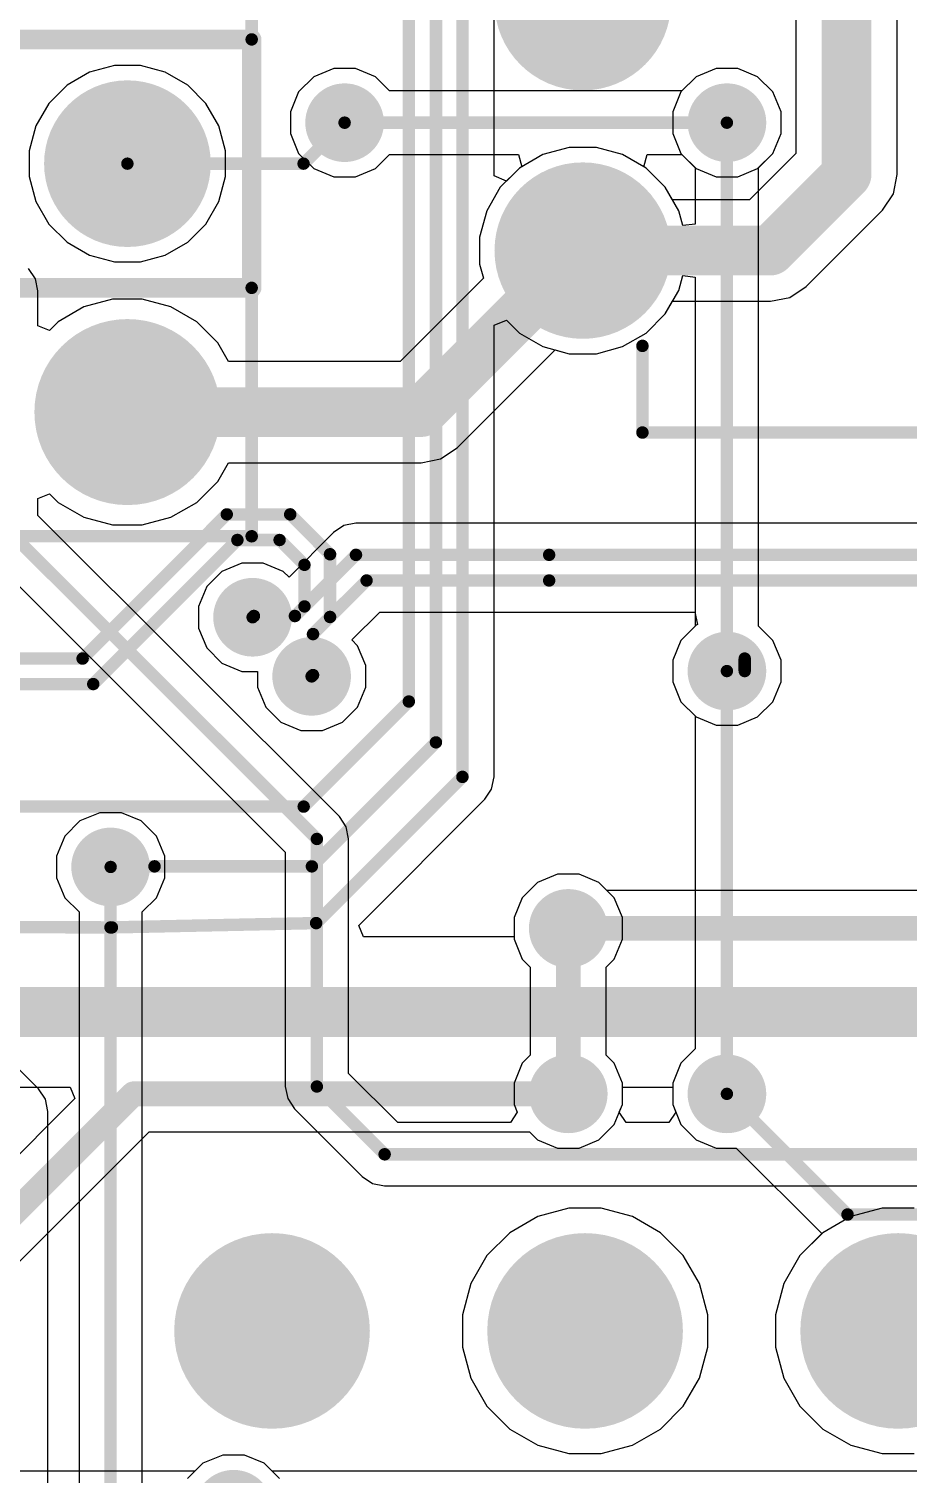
# Model space of a CAD drawing. Header units: millimetres. Extents: x 1 to 134, y -1 to 87.
# Drawn here: x 79.2 to 88.19, y 24.36 to 39.13 of the extents above; entities that cross this region are included whole.
import ezdxf

# ---------------------------------------------------------------- set-up
doc = ezdxf.new("R2010")
doc.units = ezdxf.units.MM
for name, color, linetype in [('BottomLayer', 5, 'Continuous'), ('BottomSolder', 6, 'Continuous'), ('MultiLayer', 9, 'Continuous'), ('PadHoleLayer', 156, 'Continuous'), ('TopLayer', 1, 'Continuous'), ('TopOverlay', 2, 'Continuous'), ('TopSolder', 216, 'Continuous'), ('ViaHoleLayer', 16, 'Continuous')]:
    doc.layers.add(name, color=color, linetype=linetype)

# ---------------------------------------------------------------- blocks, each defined once
blk = doc.blocks.new('1_1376430_8_1')
at = {"layer": 'BottomLayer'}
h = blk.add_hatch(color=5, dxfattribs=at)
edge = h.paths.add_edge_path()
edge.add_arc((14.15, 8.225), 1, 0, 360)
h = blk.add_hatch(color=5, dxfattribs=at)
edge = h.paths.add_edge_path()
edge.add_arc((17.35, 8.225), 1, 0, 360)
h = blk.add_hatch(color=5, dxfattribs=at)
edge = h.paths.add_edge_path()
edge.add_arc((20.55, 8.225), 1, 0, 360)
at = {"layer": 'BottomSolder'}
h = blk.add_hatch(color=6, dxfattribs=at)
edge = h.paths.add_edge_path()
edge.add_arc((14.15, 8.225), 1, 0, 360)
h = blk.add_hatch(color=6, dxfattribs=at)
edge = h.paths.add_edge_path()
edge.add_arc((17.35, 8.225), 1, 0, 360)
h = blk.add_hatch(color=6, dxfattribs=at)
edge = h.paths.add_edge_path()
edge.add_arc((20.55, 8.225), 1, 0, 360)
at = {"layer": 'MultiLayer'}
h = blk.add_hatch(color=9, dxfattribs=at)
edge = h.paths.add_edge_path()
edge.add_arc((14.15, 8.225), 1, 0, 360)
h = blk.add_hatch(color=9, dxfattribs=at)
edge = h.paths.add_edge_path()
edge.add_arc((17.35, 8.225), 1, 0, 360)
h = blk.add_hatch(color=9, dxfattribs=at)
edge = h.paths.add_edge_path()
edge.add_arc((20.55, 8.225), 1, 0, 360)
at = {"layer": 'PadHoleLayer'}
h = blk.add_hatch(color=156, dxfattribs=at)
edge = h.paths.add_edge_path()
edge.add_arc((14.15, 8.225), 0.605, 0, 360)
h = blk.add_hatch(color=156, dxfattribs=at)
edge = h.paths.add_edge_path()
edge.add_arc((17.35, 8.225), 0.605, 0, 360)
h = blk.add_hatch(color=156, dxfattribs=at)
edge = h.paths.add_edge_path()
edge.add_arc((20.55, 8.225), 0.605, 0, 360)
at = {"layer": 'TopLayer'}
h = blk.add_hatch(color=1, dxfattribs=at)
edge = h.paths.add_edge_path()
edge.add_arc((14.15, 8.225), 1, 0, 360)
h = blk.add_hatch(color=1, dxfattribs=at)
edge = h.paths.add_edge_path()
edge.add_arc((17.35, 8.225), 1, 0, 360)
h = blk.add_hatch(color=1, dxfattribs=at)
edge = h.paths.add_edge_path()
edge.add_arc((20.55, 8.225), 1, 0, 360)
at = {"layer": 'TopSolder'}
h = blk.add_hatch(color=216, dxfattribs=at)
edge = h.paths.add_edge_path()
edge.add_arc((14.15, 8.225), 1, 0, 360)
h = blk.add_hatch(color=216, dxfattribs=at)
edge = h.paths.add_edge_path()
edge.add_arc((17.35, 8.225), 1, 0, 360)
h = blk.add_hatch(color=216, dxfattribs=at)
edge = h.paths.add_edge_path()
edge.add_arc((20.55, 8.225), 1, 0, 360)
blk = doc.blocks.new('6_DIP_3')
at = {"layer": 'BottomLayer'}
h = blk.add_hatch(color=5, dxfattribs=at)
edge = h.paths.add_edge_path()
edge.add_arc((-3.81, 2.54), 0.8, 0, 360)
h = blk.add_hatch(color=5, dxfattribs=at)
edge = h.paths.add_edge_path()
edge.add_arc((3.81, 2.54), 0.8, 0, 360)
h = blk.add_hatch(color=5, dxfattribs=at)
edge = h.paths.add_edge_path()
edge.add_arc((-3.81, 0), 0.8, 0, 360)
h = blk.add_hatch(color=5, dxfattribs=at)
edge = h.paths.add_edge_path()
edge.add_arc((3.81, 0), 0.8, 0, 360)
blk.add_hatch(color=5, dxfattribs=at).paths.add_polyline_path([(-4.61, -1.74), (-3.01, -1.74), (-3.01, -3.34), (-4.61, -3.34)])
h = blk.add_hatch(color=5, dxfattribs=at)
edge = h.paths.add_edge_path()
edge.add_arc((3.81, -2.54), 0.8, 0, 360)
at = {"layer": 'BottomSolder'}
h = blk.add_hatch(color=6, dxfattribs=at)
edge = h.paths.add_edge_path()
edge.add_arc((-3.81, 2.54), 0.902, 0, 360)
h = blk.add_hatch(color=6, dxfattribs=at)
edge = h.paths.add_edge_path()
edge.add_arc((3.81, 2.54), 0.902, 0, 360)
h = blk.add_hatch(color=6, dxfattribs=at)
edge = h.paths.add_edge_path()
edge.add_arc((-3.81, 0), 0.902, 0, 360)
h = blk.add_hatch(color=6, dxfattribs=at)
edge = h.paths.add_edge_path()
edge.add_arc((3.81, 0), 0.902, 0, 360)
blk.add_hatch(color=6, dxfattribs=at).paths.add_polyline_path([(-4.712, -1.638), (-2.908, -1.638), (-2.908, -3.442), (-4.712, -3.442)])
h = blk.add_hatch(color=6, dxfattribs=at)
edge = h.paths.add_edge_path()
edge.add_arc((3.81, -2.54), 0.902, 0, 360)
at = {"layer": 'MultiLayer'}
h = blk.add_hatch(color=9, dxfattribs=at)
edge = h.paths.add_edge_path()
edge.add_arc((-3.81, 2.54), 0.8, 0, 360)
h = blk.add_hatch(color=9, dxfattribs=at)
edge = h.paths.add_edge_path()
edge.add_arc((3.81, 2.54), 0.8, 0, 360)
h = blk.add_hatch(color=9, dxfattribs=at)
edge = h.paths.add_edge_path()
edge.add_arc((-3.81, 0), 0.8, 0, 360)
h = blk.add_hatch(color=9, dxfattribs=at)
edge = h.paths.add_edge_path()
edge.add_arc((3.81, 0), 0.8, 0, 360)
h = blk.add_hatch(color=9, dxfattribs=at)
edge = h.paths.add_edge_path()
edge.add_arc((3.81, -2.54), 0.8, 0, 360)
at = {"layer": 'PadHoleLayer'}
h = blk.add_hatch(color=156, dxfattribs=at)
edge = h.paths.add_edge_path()
edge.add_arc((-3.81, 2.54), 0.4, 0, 360)
h = blk.add_hatch(color=156, dxfattribs=at)
edge = h.paths.add_edge_path()
edge.add_arc((3.81, 2.54), 0.4, 0, 360)
h = blk.add_hatch(color=156, dxfattribs=at)
edge = h.paths.add_edge_path()
edge.add_arc((-3.81, 0), 0.4, 0, 360)
h = blk.add_hatch(color=156, dxfattribs=at)
edge = h.paths.add_edge_path()
edge.add_arc((3.81, 0), 0.4, 0, 360)
h = blk.add_hatch(color=156, dxfattribs=at)
edge = h.paths.add_edge_path()
edge.add_arc((-3.81, -2.54), 0.4, 0, 360)
h = blk.add_hatch(color=156, dxfattribs=at)
edge = h.paths.add_edge_path()
edge.add_arc((3.81, -2.54), 0.4, 0, 360)
at = {"layer": 'TopLayer'}
h = blk.add_hatch(color=1, dxfattribs=at)
edge = h.paths.add_edge_path()
edge.add_arc((-3.81, 2.54), 0.8, 0, 360)
h = blk.add_hatch(color=1, dxfattribs=at)
edge = h.paths.add_edge_path()
edge.add_arc((3.81, 2.54), 0.8, 0, 360)
h = blk.add_hatch(color=1, dxfattribs=at)
edge = h.paths.add_edge_path()
edge.add_arc((-3.81, 0), 0.8, 0, 360)
h = blk.add_hatch(color=1, dxfattribs=at)
edge = h.paths.add_edge_path()
edge.add_arc((3.81, 0), 0.8, 0, 360)
blk.add_hatch(color=1, dxfattribs=at).paths.add_polyline_path([(-4.61, -1.74), (-3.01, -1.74), (-3.01, -3.34), (-4.61, -3.34)])
h = blk.add_hatch(color=1, dxfattribs=at)
edge = h.paths.add_edge_path()
edge.add_arc((3.81, -2.54), 0.8, 0, 360)
at = {"layer": 'TopSolder'}
h = blk.add_hatch(color=216, dxfattribs=at)
edge = h.paths.add_edge_path()
edge.add_arc((-3.81, 2.54), 0.902, 0, 360)
h = blk.add_hatch(color=216, dxfattribs=at)
edge = h.paths.add_edge_path()
edge.add_arc((3.81, 2.54), 0.902, 0, 360)
h = blk.add_hatch(color=216, dxfattribs=at)
edge = h.paths.add_edge_path()
edge.add_arc((-3.81, 0), 0.902, 0, 360)
h = blk.add_hatch(color=216, dxfattribs=at)
edge = h.paths.add_edge_path()
edge.add_arc((3.81, 0), 0.902, 0, 360)
blk.add_hatch(color=216, dxfattribs=at).paths.add_polyline_path([(-4.712, -1.638), (-2.908, -1.638), (-2.908, -3.442), (-4.712, -3.442)])
h = blk.add_hatch(color=216, dxfattribs=at)
edge = h.paths.add_edge_path()
edge.add_arc((3.81, -2.54), 0.902, 0, 360)
at = {"layer": 'TopOverlay', "const_width": 0.127}
for points in [[(-3.2, 4.4), (-3.2, 3.514)], [(3.2, 4.4), (-3.2, 4.4)], [(3.2, 4.4), (3.2, 3.514)], [(-3.2, -3.514), (-3.2, -4.4)], [(3.2, -3.514), (3.2, -4.4)], [(3.2, -4.4), (-3.2, -4.4)]]:
    blk.add_lwpolyline(points, dxfattribs=at)
at = {"layer": 'TopOverlay', "const_width": 0.0635}
for points in [[(-3.232, 4.4, 1), (-3.168, 4.4, 1)], [(-3.232, 4.4, 1), (-3.168, 4.4, 1)], [(3.168, 4.4, 1), (3.232, 4.4, 1)], [(3.168, 4.4, 1), (3.232, 4.4, 1)], [(-3.232, 3.514, 1), (-3.168, 3.514, 1)], [(3.168, 3.514, 1), (3.232, 3.514, 1)], [(-3.232, -3.514, 1), (-3.168, -3.514, 1)], [(3.168, -3.514, 1), (3.232, -3.514, 1)], [(-3.232, -4.4, 1), (-3.168, -4.4, 1)], [(-3.232, -4.4, 1), (-3.168, -4.4, 1)], [(3.168, -4.4, 1), (3.232, -4.4, 1)], [(3.168, -4.4, 1), (3.232, -4.4, 1)]]:
    blk.add_lwpolyline(points, format="xyb", close=True, dxfattribs=at)
blk = doc.blocks.new('HDR_1_8_TH______13')
at = {"layer": 'TopOverlay', "const_width": 0.127}
for points in [[(-10.16, 1.27), (-10.16, -1.27)], [(-10.16, -1.27), (10.16, -1.27)]]:
    blk.add_lwpolyline(points, dxfattribs=at)
at = {"layer": 'TopOverlay', "const_width": 0.0635}
blk.add_lwpolyline([(-10.192, -1.27, 1), (-10.128, -1.27, 1)], format="xyb", close=True, dxfattribs=at)
blk.add_lwpolyline([(-10.192, -1.27, 1), (-10.128, -1.27, 1)], format="xyb", close=True, dxfattribs=at)
blk = doc.blocks.new('HDR1X3__14')
at = {"layer": 'BottomLayer'}
blk.add_hatch(color=5, dxfattribs=at).paths.add_polyline_path([(-0.75, 0.75), (0.75, 0.75), (0.75, -0.75), (-0.75, -0.75)])
h = blk.add_hatch(color=5, dxfattribs=at)
edge = h.paths.add_edge_path()
edge.add_arc((2.54, 0), 0.75, 0, 360)
h = blk.add_hatch(color=5, dxfattribs=at)
edge = h.paths.add_edge_path()
edge.add_arc((5.08, 0), 0.75, 0, 360)
at = {"layer": 'BottomSolder'}
blk.add_hatch(color=6, dxfattribs=at).paths.add_polyline_path([(-0.852, 0.852), (0.852, 0.852), (0.852, -0.852), (-0.852, -0.852)])
h = blk.add_hatch(color=6, dxfattribs=at)
edge = h.paths.add_edge_path()
edge.add_arc((2.54, 0), 0.852, 0, 360)
h = blk.add_hatch(color=6, dxfattribs=at)
edge = h.paths.add_edge_path()
edge.add_arc((5.08, 0), 0.852, 0, 360)
at = {"layer": 'MultiLayer'}
blk.add_hatch(color=9, dxfattribs=at).paths.add_polyline_path([(-0.75, 0.75), (0.75, 0.75), (0.75, -0.75), (-0.75, -0.75)])
h = blk.add_hatch(color=9, dxfattribs=at)
edge = h.paths.add_edge_path()
edge.add_arc((2.54, 0), 0.75, 0, 360)
h = blk.add_hatch(color=9, dxfattribs=at)
edge = h.paths.add_edge_path()
edge.add_arc((5.08, 0), 0.75, 0, 360)
at = {"layer": 'PadHoleLayer'}
h = blk.add_hatch(color=156, dxfattribs=at)
edge = h.paths.add_edge_path()
edge.add_arc((0, 0), 0.45, 0, 360)
h = blk.add_hatch(color=156, dxfattribs=at)
edge = h.paths.add_edge_path()
edge.add_arc((2.54, 0), 0.45, 0, 360)
h = blk.add_hatch(color=156, dxfattribs=at)
edge = h.paths.add_edge_path()
edge.add_arc((5.08, 0), 0.45, 0, 360)
at = {"layer": 'TopLayer'}
blk.add_hatch(color=1, dxfattribs=at).paths.add_polyline_path([(-0.75, 0.75), (0.75, 0.75), (0.75, -0.75), (-0.75, -0.75)])
h = blk.add_hatch(color=1, dxfattribs=at)
edge = h.paths.add_edge_path()
edge.add_arc((2.54, 0), 0.75, 0, 360)
h = blk.add_hatch(color=1, dxfattribs=at)
edge = h.paths.add_edge_path()
edge.add_arc((5.08, 0), 0.75, 0, 360)
at = {"layer": 'TopSolder'}
blk.add_hatch(color=216, dxfattribs=at).paths.add_polyline_path([(-0.852, 0.852), (0.852, 0.852), (0.852, -0.852), (-0.852, -0.852)])
h = blk.add_hatch(color=216, dxfattribs=at)
edge = h.paths.add_edge_path()
edge.add_arc((2.54, 0), 0.852, 0, 360)
h = blk.add_hatch(color=216, dxfattribs=at)
edge = h.paths.add_edge_path()
edge.add_arc((5.08, 0), 0.852, 0, 360)
at = {"layer": 'TopOverlay', "const_width": 0.2}
for points in [[(-1.27, -1.27), (-1.27, 1.27)], [(-1.27, 1.27), (6.35, 1.27)], [(6.35, -1.27), (6.35, 1.27)], [(-1.27, -1.27), (6.35, -1.27)]]:
    blk.add_lwpolyline(points, dxfattribs=at)
at = {"layer": 'TopOverlay', "const_width": 0.1}
for points in [[(-1.32, 1.27, 1), (-1.22, 1.27, 1)], [(-1.32, 1.27, 1), (-1.22, 1.27, 1)], [(6.3, 1.27, 1), (6.4, 1.27, 1)], [(6.3, 1.27, 1), (6.4, 1.27, 1)], [(-1.32, -1.27, 1), (-1.22, -1.27, 1)], [(-1.32, -1.27, 1), (-1.22, -1.27, 1)], [(6.3, -1.27, 1), (6.4, -1.27, 1)], [(6.3, -1.27, 1), (6.4, -1.27, 1)]]:
    blk.add_lwpolyline(points, format="xyb", close=True, dxfattribs=at)
blk = doc.blocks.new('HDR_1_8_TH______15')
at = {"layer": 'BottomLayer'}
h = blk.add_hatch(color=5, dxfattribs=at)
edge = h.paths.add_edge_path()
edge.add_arc((8.89, 0), 0.9, 0, 360)
at = {"layer": 'BottomSolder'}
h = blk.add_hatch(color=6, dxfattribs=at)
edge = h.paths.add_edge_path()
edge.add_arc((8.89, 0), 0.951, 0, 360)
at = {"layer": 'MultiLayer'}
h = blk.add_hatch(color=9, dxfattribs=at)
edge = h.paths.add_edge_path()
edge.add_arc((8.89, 0), 0.9, 0, 360)
at = {"layer": 'PadHoleLayer'}
h = blk.add_hatch(color=156, dxfattribs=at)
edge = h.paths.add_edge_path()
edge.add_arc((8.89, 0), 0.5, 0, 360)
at = {"layer": 'TopLayer'}
h = blk.add_hatch(color=1, dxfattribs=at)
edge = h.paths.add_edge_path()
edge.add_arc((8.89, 0), 0.9, 0, 360)
at = {"layer": 'TopSolder'}
h = blk.add_hatch(color=216, dxfattribs=at)
edge = h.paths.add_edge_path()
edge.add_arc((8.89, 0), 0.951, 0, 360)
at = {"layer": 'TopOverlay', "const_width": 0.127}
for points in [[(-10.16, 1.27), (10.16, 1.27)], [(10.16, -1.27), (10.16, 1.27)], [(-10.16, -1.27), (10.16, -1.27)]]:
    blk.add_lwpolyline(points, dxfattribs=at)
at = {"layer": 'TopOverlay', "const_width": 0.0635}
for points in [[(10.128, 1.27, 1), (10.192, 1.27, 1)], [(10.128, 1.27, 1), (10.192, 1.27, 1)], [(10.128, -1.27, 1), (10.192, -1.27, 1)], [(10.128, -1.27, 1), (10.192, -1.27, 1)]]:
    blk.add_lwpolyline(points, format="xyb", close=True, dxfattribs=at)

msp = doc.modelspace()

# ---------------------------------------------------------------- hatches: boundary and pattern name
at = {"layer": 'BottomLayer'}
h = msp.add_hatch(color=5, dxfattribs=at)
edge = h.paths.add_edge_path()
edge.add_arc((82.427, 38.176), 0.3, 0, 360)
h = msp.add_hatch(color=5, dxfattribs=at)
edge = h.paths.add_edge_path()
edge.add_arc((86.335, 38.176), 0.3, 0, 360)
h = msp.add_hatch(color=5, dxfattribs=at)
edge = h.paths.add_edge_path()
edge.add_arc((81.486, 33.119), 0.3, 0, 360)
h = msp.add_hatch(color=5, dxfattribs=at)
edge = h.paths.add_edge_path()
edge.add_arc((82.09, 32.515), 0.3, 0, 360)
h = msp.add_hatch(color=5, dxfattribs=at)
edge = h.paths.add_edge_path()
edge.add_arc((86.335, 32.569), 0.3, 0, 360)
h = msp.add_hatch(color=5, dxfattribs=at)
edge = h.paths.add_edge_path()
edge.add_arc((80.035, 30.566), 0.3, 0, 360)
h = msp.add_hatch(color=5, dxfattribs=at)
edge = h.paths.add_edge_path()
edge.add_arc((84.713, 29.938), 0.3, 0, 360)
h = msp.add_hatch(color=5, dxfattribs=at)
edge = h.paths.add_edge_path()
edge.add_arc((84.713, 28.246), 0.3, 0, 360)
h = msp.add_hatch(color=5, dxfattribs=at)
edge = h.paths.add_edge_path()
edge.add_arc((86.335, 28.246), 0.3, 0, 360)
at = {"layer": 'BottomSolder'}
h = msp.add_hatch(color=6, dxfattribs=at)
edge = h.paths.add_edge_path()
edge.add_arc((82.427, 38.176), 0.402, 0, 360)
h = msp.add_hatch(color=6, dxfattribs=at)
edge = h.paths.add_edge_path()
edge.add_arc((86.335, 38.176), 0.402, 0, 360)
h = msp.add_hatch(color=6, dxfattribs=at)
edge = h.paths.add_edge_path()
edge.add_arc((81.486, 33.119), 0.402, 0, 360)
h = msp.add_hatch(color=6, dxfattribs=at)
edge = h.paths.add_edge_path()
edge.add_arc((86.335, 32.569), 0.402, 0, 360)
h = msp.add_hatch(color=6, dxfattribs=at)
edge = h.paths.add_edge_path()
edge.add_arc((82.09, 32.515), 0.402, 0, 360)
h = msp.add_hatch(color=6, dxfattribs=at)
edge = h.paths.add_edge_path()
edge.add_arc((80.035, 30.566), 0.402, 0, 360)
h = msp.add_hatch(color=6, dxfattribs=at)
edge = h.paths.add_edge_path()
edge.add_arc((84.713, 29.938), 0.402, 0, 360)
h = msp.add_hatch(color=6, dxfattribs=at)
edge = h.paths.add_edge_path()
edge.add_arc((84.713, 28.246), 0.402, 0, 360)
h = msp.add_hatch(color=6, dxfattribs=at)
edge = h.paths.add_edge_path()
edge.add_arc((86.335, 28.246), 0.402, 0, 360)
h = msp.add_hatch(color=6, dxfattribs=at)
edge = h.paths.add_edge_path()
edge.add_arc((81.292, 23.999), 0.402, 0, 360)
at = {"layer": 'TopLayer'}
h = msp.add_hatch(color=1, dxfattribs=at)
edge = h.paths.add_edge_path()
edge.add_arc((82.427, 38.176), 0.3, 0, 360)
h = msp.add_hatch(color=1, dxfattribs=at)
edge = h.paths.add_edge_path()
edge.add_arc((86.335, 38.176), 0.3, 0, 360)
h = msp.add_hatch(color=1, dxfattribs=at)
edge = h.paths.add_edge_path()
edge.add_arc((81.486, 33.119), 0.3, 0, 360)
h = msp.add_hatch(color=1, dxfattribs=at)
edge = h.paths.add_edge_path()
edge.add_arc((82.09, 32.515), 0.3, 0, 360)
h = msp.add_hatch(color=1, dxfattribs=at)
edge = h.paths.add_edge_path()
edge.add_arc((86.335, 32.569), 0.3, 0, 360)
h = msp.add_hatch(color=1, dxfattribs=at)
edge = h.paths.add_edge_path()
edge.add_arc((80.035, 30.566), 0.3, 0, 360)
h = msp.add_hatch(color=1, dxfattribs=at)
edge = h.paths.add_edge_path()
edge.add_arc((84.713, 29.938), 0.3, 0, 360)
h = msp.add_hatch(color=1, dxfattribs=at)
edge = h.paths.add_edge_path()
edge.add_arc((84.713, 28.246), 0.3, 0, 360)
h = msp.add_hatch(color=1, dxfattribs=at)
edge = h.paths.add_edge_path()
edge.add_arc((86.335, 28.246), 0.3, 0, 360)
at = {"layer": 'TopSolder'}
h = msp.add_hatch(color=216, dxfattribs=at)
edge = h.paths.add_edge_path()
edge.add_arc((82.427, 38.176), 0.402, 0, 360)
h = msp.add_hatch(color=216, dxfattribs=at)
edge = h.paths.add_edge_path()
edge.add_arc((86.335, 38.176), 0.402, 0, 360)
h = msp.add_hatch(color=216, dxfattribs=at)
edge = h.paths.add_edge_path()
edge.add_arc((81.486, 33.119), 0.402, 0, 360)
h = msp.add_hatch(color=216, dxfattribs=at)
edge = h.paths.add_edge_path()
edge.add_arc((86.335, 32.569), 0.402, 0, 360)
h = msp.add_hatch(color=216, dxfattribs=at)
edge = h.paths.add_edge_path()
edge.add_arc((82.09, 32.515), 0.402, 0, 360)
h = msp.add_hatch(color=216, dxfattribs=at)
edge = h.paths.add_edge_path()
edge.add_arc((80.035, 30.566), 0.402, 0, 360)
h = msp.add_hatch(color=216, dxfattribs=at)
edge = h.paths.add_edge_path()
edge.add_arc((84.713, 29.938), 0.402, 0, 360)
h = msp.add_hatch(color=216, dxfattribs=at)
edge = h.paths.add_edge_path()
edge.add_arc((84.713, 28.246), 0.402, 0, 360)
h = msp.add_hatch(color=216, dxfattribs=at)
edge = h.paths.add_edge_path()
edge.add_arc((86.335, 28.246), 0.402, 0, 360)
h = msp.add_hatch(color=216, dxfattribs=at)
edge = h.paths.add_edge_path()
edge.add_arc((81.292, 23.999), 0.402, 0, 360)
at = {"layer": 'ViaHoleLayer'}
h = msp.add_hatch(color=16, dxfattribs=at)
edge = h.paths.add_edge_path()
edge.add_arc((82.427, 38.176), 0.15, 0, 360)
h = msp.add_hatch(color=16, dxfattribs=at)
edge = h.paths.add_edge_path()
edge.add_arc((86.335, 38.176), 0.15, 0, 360)
h = msp.add_hatch(color=16, dxfattribs=at)
edge = h.paths.add_edge_path()
edge.add_arc((81.486, 33.119), 0.15, 0, 360)
h = msp.add_hatch(color=16, dxfattribs=at)
edge = h.paths.add_edge_path()
edge.add_arc((82.09, 32.515), 0.15, 0, 360)
h = msp.add_hatch(color=16, dxfattribs=at)
edge = h.paths.add_edge_path()
edge.add_arc((86.335, 32.569), 0.15, 0, 360)
h = msp.add_hatch(color=16, dxfattribs=at)
edge = h.paths.add_edge_path()
edge.add_arc((80.035, 30.566), 0.15, 0, 360)
h = msp.add_hatch(color=16, dxfattribs=at)
edge = h.paths.add_edge_path()
edge.add_arc((84.713, 29.938), 0.15, 0, 360)
h = msp.add_hatch(color=16, dxfattribs=at)
edge = h.paths.add_edge_path()
edge.add_arc((84.713, 28.246), 0.15, 0, 360)
h = msp.add_hatch(color=16, dxfattribs=at)
edge = h.paths.add_edge_path()
edge.add_arc((86.335, 28.246), 0.15, 0, 360)

# ---------------------------------------------------------------- linework, layer by layer
at = {"layer": 'BottomLayer'}
for p, q in [((83.955, 37.632), (83.955, 41.184)), ((86.224, 38.73), (86.021, 38.646)), ((86.445, 38.73), (86.224, 38.73)), ((86.648, 38.646), (86.445, 38.73)), ((86.021, 38.646), (85.865, 38.49)), ((86.804, 38.49), (86.648, 38.646)), ((85.865, 38.49), (85.781, 38.286)), ((86.889, 38.286), (86.804, 38.49)), ((85.781, 38.286), (85.781, 38.066)), ((86.889, 38.066), (86.889, 38.286)), ((85.781, 38.066), (85.865, 37.862)), ((86.804, 37.862), (86.889, 38.066)), ((84.454, 37.85), (84.214, 37.711)), ((84.722, 37.922), (84.454, 37.85)), ((85, 37.922), (84.722, 37.922)), ((85.268, 37.85), (85, 37.922)), ((85.508, 37.711), (85.268, 37.85)), ((85.865, 37.862), (86.011, 37.716)), ((86.658, 37.716), (86.804, 37.862)), ((84.214, 37.711), (84.082, 37.579)), ((85.705, 37.515), (85.508, 37.711)), ((86.011, 37.716), (86.011, 37.14)), ((86.658, 33.029), (86.658, 37.716)), ((84.082, 37.579), (83.955, 37.632)), ((85.843, 37.275), (85.705, 37.515)), ((85.884, 37.124), (85.843, 37.275)), ((86.011, 37.14), (85.884, 37.124)), ((85.843, 36.461), (85.884, 36.612)), ((85.884, 36.612), (86.011, 36.595)), ((86.011, 36.595), (86.011, 33.029)), ((85.705, 36.221), (85.843, 36.461)), ((85.508, 36.024), (85.705, 36.221)), ((83.955, 36.104), (84.082, 36.157)), ((83.955, 31.487), (83.955, 36.104)), ((84.082, 36.157), (84.214, 36.024)), ((84.214, 36.024), (84.454, 35.886)), ((85.268, 35.886), (85.508, 36.024)), ((84.454, 35.886), (84.722, 35.814)), ((84.722, 35.814), (85, 35.814)), ((85, 35.814), (85.268, 35.886)), ((86.011, 33.029), (85.865, 32.883)), ((86.804, 32.883), (86.658, 33.029)), ((85.865, 32.883), (85.781, 32.68)), ((86.889, 32.68), (86.804, 32.883)), ((85.781, 32.68), (85.781, 32.459)), ((86.889, 32.459), (86.889, 32.68)), ((85.781, 32.459), (85.865, 32.256)), ((86.804, 32.256), (86.889, 32.459)), ((85.865, 32.256), (86.021, 32.1)), ((86.648, 32.1), (86.804, 32.256)), ((86.021, 32.1), (86.224, 32.015)), ((86.445, 32.015), (86.648, 32.1)), ((86.224, 32.015), (86.445, 32.015)), ((83.93, 31.363), (83.955, 31.487)), ((83.86, 31.258), (83.93, 31.363)), ((82.571, 29.969), (83.86, 31.258)), ((84.603, 30.492), (84.399, 30.407)), ((84.823, 30.492), (84.603, 30.492)), ((85.027, 30.407), (84.823, 30.492)), ((84.399, 30.407), (84.243, 30.252)), ((85.108, 30.326), (85.027, 30.407)), ((95.843, 30.326), (85.108, 30.326)), ((84.243, 30.252), (84.159, 30.048)), ((84.159, 30.048), (84.159, 29.852)), ((82.619, 29.852), (82.571, 29.969)), ((84.159, 29.852), (82.619, 29.852)), ((76.62, 28.314), (79.621, 28.314)), ((79.621, 28.314), (79.669, 28.197)), ((85.267, 28.136), (85.267, 28.314)), ((85.267, 28.314), (85.781, 28.314)), ((85.781, 28.314), (85.781, 28.136)), ((79.669, 28.197), (75.859, 24.387)), ((85.183, 27.932), (85.267, 28.136)), ((85.781, 28.136), (85.865, 27.932)), ((85.027, 27.776), (85.183, 27.932)), ((85.865, 27.932), (86.021, 27.776)), ((76.295, 23.724), (80.428, 27.858)), ((80.428, 27.858), (84.318, 27.858)), ((84.318, 27.858), (84.399, 27.776)), ((84.399, 27.776), (84.603, 27.692)), ((84.603, 27.692), (84.823, 27.692)), ((84.823, 27.692), (85.027, 27.776)), ((86.021, 27.776), (86.224, 27.692)), ((86.224, 27.692), (86.431, 27.692)), ((86.431, 27.692), (87.306, 26.817)), ((84.72, 27.076), (84.401, 26.991)), ((85.05, 27.076), (84.72, 27.076)), ((85.369, 26.991), (85.05, 27.076)), ((84.401, 26.991), (84.115, 26.825)), ((85.655, 26.825), (85.369, 26.991)), ((84.115, 26.825), (83.881, 26.592)), ((85.888, 26.592), (85.655, 26.825)), ((87.306, 26.817), (87.081, 26.592)), ((83.881, 26.592), (83.716, 26.306)), ((86.053, 26.306), (85.888, 26.592)), ((87.081, 26.592), (86.916, 26.306)), ((83.716, 26.306), (83.631, 25.987)), ((86.139, 25.987), (86.053, 26.306)), ((86.916, 26.306), (86.831, 25.987)), ((83.631, 25.987), (83.631, 25.657)), ((86.139, 25.657), (86.139, 25.987)), ((86.831, 25.987), (86.831, 25.657)), ((83.631, 25.657), (83.716, 25.338)), ((86.053, 25.338), (86.139, 25.657)), ((86.831, 25.657), (86.916, 25.338)), ((83.716, 25.338), (83.881, 25.052)), ((85.888, 25.052), (86.053, 25.338)), ((86.916, 25.338), (87.081, 25.052)), ((83.881, 25.052), (84.115, 24.819)), ((85.655, 24.819), (85.888, 25.052)), ((87.081, 25.052), (87.315, 24.819)), ((84.115, 24.819), (84.401, 24.653)), ((85.369, 24.653), (85.655, 24.819)), ((87.315, 24.819), (87.601, 24.653)), ((81.182, 24.553), (80.978, 24.469)), ((81.402, 24.553), (81.182, 24.553)), ((81.606, 24.469), (81.402, 24.553)), ((84.401, 24.653), (84.72, 24.568)), ((84.72, 24.568), (85.05, 24.568)), ((85.05, 24.568), (85.369, 24.653)), ((87.601, 24.653), (87.92, 24.568)), ((87.92, 24.568), (88.25, 24.568)), ((80.897, 24.387), (77.52, 24.387)), ((80.978, 24.469), (80.897, 24.387)), ((81.762, 24.313), (81.606, 24.469))]:
    msp.add_line(p, q, dxfattribs=at)
for points, const_width in [([(83.361, 31.84), (83.361, 46.422)], 0.127), ([(83.083, 32.258), (83.083, 44.653)], 0.127), ([(83.631, 31.487), (83.631, 44.659)], 0.127), ([(82.008, 37.757), (82.427, 38.176)], 0.127), ([(86.335, 32.569), (86.335, 38.176)], 0.127), ([(80.207, 37.757), (82.008, 37.757)], 0.127), ([(79.749, 32.697), (81.222, 34.171)], 0.127), ([(81.222, 34.171), (81.871, 34.171)], 0.127), ([(81.871, 34.171), (82.278, 33.763)], 0.127), ([(79.858, 32.436), (81.331, 33.909)], 0.127), ([(81.331, 33.909), (81.763, 33.909)], 0.127), ([(81.763, 33.909), (82.017, 33.655)], 0.127), ([(82.017, 33.23), (82.017, 33.655)], 0.127), ([(82.278, 33.122), (82.278, 33.763)], 0.127), ([(81.919, 33.132), (82.017, 33.23)], 0.127), ([(81.486, 33.119), (81.5, 33.132)], 0.127), ([(81.5, 33.132), (81.919, 33.132)], 0.127), ([(82.104, 32.947), (82.278, 33.122)], 0.127), ([(82.104, 32.528), (82.104, 32.947)], 0.127), ([(78.867, 32.697), (79.749, 32.697)], 0.127), ([(86.516, 32.569), (86.516, 32.697)], 0.127), ([(82.09, 32.515), (82.104, 32.528)], 0.127), ([(78.867, 32.436), (79.858, 32.436)], 0.127), ([(82.009, 31.183), (83.083, 32.258)], 0.127), ([(82.093, 30.572), (83.361, 31.84)], 0.127), ([(82.136, 29.992), (83.631, 31.487)], 0.127), ([(78.567, 31.183), (82.009, 31.183)], 0.127), ([(80.035, 30.566), (80.484, 30.572)], 0.127), ([(80.484, 30.572), (82.093, 30.572)], 0.127), ([(78.404, 29.952), (80.034, 29.948)], 0.127), ([(80.048, 29.948), (82.136, 29.992)], 0.127), ([(84.713, 29.938), (96.004, 29.938)], 0.254), ([(76.302, 29.083), (89.967, 29.083)], 0.508), ([(76.02, 23.999), (80.267, 28.246)], 0.254), ([(80.267, 28.246), (84.713, 28.246)], 0.254), ([(86.335, 28.246), (87.568, 27.012)], 0.127), ([(87.568, 27.012), (88.578, 27.012)], 0.127)]:
    msp.add_lwpolyline(points, dxfattribs=dict(at, const_width=const_width))
for points, const_width in [([(82.395, 38.176, 1), (82.459, 38.176, 1)], 0.0635), ([(86.303, 38.176, 1), (86.366, 38.176, 1)], 0.0635), ([(80.175, 37.757, 1), (80.238, 37.757, 1)], 0.0635), ([(81.976, 37.757, 1), (82.039, 37.757, 1)], 0.0635), ([(81.976, 37.757, 1), (82.039, 37.757, 1)], 0.0635), ([(81.191, 34.171, 1), (81.254, 34.171, 1)], 0.0635), ([(81.191, 34.171, 1), (81.254, 34.171, 1)], 0.0635), ([(81.839, 34.171, 1), (81.903, 34.171, 1)], 0.0635), ([(81.839, 34.171, 1), (81.903, 34.171, 1)], 0.0635), ([(81.299, 33.909, 1), (81.363, 33.909, 1)], 0.0635), ([(81.299, 33.909, 1), (81.363, 33.909, 1)], 0.0635), ([(81.731, 33.909, 1), (81.794, 33.909, 1)], 0.0635), ([(81.731, 33.909, 1), (81.794, 33.909, 1)], 0.0635), ([(81.985, 33.655, 1), (82.048, 33.655, 1)], 0.0635), ([(81.985, 33.655, 1), (82.048, 33.655, 1)], 0.0635), ([(82.246, 33.763, 1), (82.31, 33.763, 1)], 0.0635), ([(82.246, 33.763, 1), (82.31, 33.763, 1)], 0.0635), ([(81.985, 33.23, 1), (82.048, 33.23, 1)], 0.0635), ([(81.985, 33.23, 1), (82.048, 33.23, 1)], 0.0635), ([(81.455, 33.119, 1), (81.518, 33.119, 1)], 0.0635), ([(81.468, 33.132, 1), (81.532, 33.132, 1)], 0.0635), ([(81.468, 33.132, 1), (81.532, 33.132, 1)], 0.0635), ([(81.887, 33.132, 1), (81.951, 33.132, 1)], 0.0635), ([(81.887, 33.132, 1), (81.951, 33.132, 1)], 0.0635), ([(82.246, 33.122, 1), (82.31, 33.122, 1)], 0.0635), ([(82.246, 33.122, 1), (82.31, 33.122, 1)], 0.0635), ([(82.072, 32.947, 1), (82.136, 32.947, 1)], 0.0635), ([(82.072, 32.947, 1), (82.136, 32.947, 1)], 0.0635), ([(79.717, 32.697, 1), (79.781, 32.697, 1)], 0.0635), ([(79.717, 32.697, 1), (79.781, 32.697, 1)], 0.0635), ([(86.485, 32.697, 1), (86.548, 32.697, 1)], 0.0635), ([(82.058, 32.515, 1), (82.122, 32.515, 1)], 0.0635), ([(82.072, 32.528, 1), (82.136, 32.528, 1)], 0.0635), ([(82.072, 32.528, 1), (82.136, 32.528, 1)], 0.0635), ([(86.303, 32.569, 1), (86.366, 32.569, 1)], 0.0635), ([(86.485, 32.569, 1), (86.548, 32.569, 1)], 0.0635), ([(79.826, 32.436, 1), (79.889, 32.436, 1)], 0.0635), ([(79.826, 32.436, 1), (79.889, 32.436, 1)], 0.0635), ([(83.052, 32.258, 1), (83.115, 32.258, 1)], 0.0635), ([(83.052, 32.258, 1), (83.115, 32.258, 1)], 0.0635), ([(83.329, 31.84, 1), (83.392, 31.84, 1)], 0.0635), ([(83.329, 31.84, 1), (83.392, 31.84, 1)], 0.0635), ([(83.599, 31.487, 1), (83.663, 31.487, 1)], 0.0635), ([(83.599, 31.487, 1), (83.663, 31.487, 1)], 0.0635), ([(81.977, 31.183, 1), (82.04, 31.183, 1)], 0.0635), ([(81.977, 31.183, 1), (82.04, 31.183, 1)], 0.0635), ([(80.004, 30.566, 1), (80.067, 30.566, 1)], 0.0635), ([(80.452, 30.572, 1), (80.516, 30.572, 1)], 0.0635), ([(80.452, 30.572, 1), (80.516, 30.572, 1)], 0.0635), ([(82.061, 30.572, 1), (82.124, 30.572, 1)], 0.0635), ([(82.061, 30.572, 1), (82.124, 30.572, 1)], 0.0635), ([(80.002, 29.948, 1), (80.066, 29.948, 1)], 0.0635), ([(80.002, 29.948, 1), (80.066, 29.948, 1)], 0.0635), ([(80.017, 29.948, 1), (80.08, 29.948, 1)], 0.0635), ([(80.017, 29.948, 1), (80.08, 29.948, 1)], 0.0635), ([(82.104, 29.992, 1), (82.168, 29.992, 1)], 0.0635), ([(82.104, 29.992, 1), (82.168, 29.992, 1)], 0.0635), ([(84.65, 29.938, 1), (84.777, 29.938, 1)], 0.127), ([(80.204, 28.246, 1), (80.331, 28.246, 1)], 0.127), ([(80.204, 28.246, 1), (80.331, 28.246, 1)], 0.127), ([(84.65, 28.246, 1), (84.777, 28.246, 1)], 0.127), ([(86.303, 28.246, 1), (86.366, 28.246, 1)], 0.0635), ([(87.536, 27.012, 1), (87.6, 27.012, 1)], 0.0635), ([(87.536, 27.012, 1), (87.6, 27.012, 1)], 0.0635)]:
    msp.add_lwpolyline(points, format="xyb", close=True, dxfattribs=dict(at, const_width=const_width))
at = {"layer": 'BottomLayer', "const_width": 0.127}
msp.add_lwpolyline([(80.048, 29.948, -0.005825), (80.034, 29.948)], format="xyb", dxfattribs=at)
at = {"layer": 'TopLayer'}
for p, q in [((88.076, 37.647), (88.076, 41.177)), ((87.04, 40.963), (87.04, 37.861)), ((80.074, 38.761), (79.819, 38.692)), ((80.339, 38.761), (80.074, 38.761)), ((80.594, 38.692), (80.339, 38.761)), ((82.317, 38.73), (82.113, 38.646)), ((82.537, 38.73), (82.317, 38.73)), ((82.741, 38.646), (82.537, 38.73)), ((86.224, 38.73), (86.021, 38.646)), ((86.445, 38.73), (86.224, 38.73)), ((86.648, 38.646), (86.445, 38.73)), ((79.819, 38.692), (79.59, 38.56)), ((80.823, 38.56), (80.594, 38.692)), ((82.113, 38.646), (81.957, 38.49)), ((82.887, 38.5), (82.741, 38.646)), ((86.021, 38.646), (85.875, 38.5)), ((86.804, 38.49), (86.648, 38.646)), ((79.59, 38.56), (79.403, 38.373)), ((81.01, 38.373), (80.823, 38.56)), ((81.957, 38.49), (81.873, 38.286)), ((85.875, 38.5), (82.887, 38.5)), ((86.889, 38.286), (86.804, 38.49)), ((79.403, 38.373), (79.271, 38.144)), ((81.142, 38.144), (81.01, 38.373)), ((81.873, 38.286), (81.873, 38.066)), ((86.889, 38.066), (86.889, 38.286)), ((79.271, 38.144), (79.203, 37.889)), ((81.211, 37.889), (81.142, 38.144)), ((81.873, 38.066), (81.957, 37.862)), ((86.804, 37.862), (86.889, 38.066)), ((79.203, 37.889), (79.203, 37.625)), ((81.211, 37.625), (81.211, 37.889)), ((81.957, 37.862), (82.113, 37.707)), ((82.741, 37.707), (82.887, 37.852)), ((82.887, 37.852), (84.205, 37.852)), ((84.205, 37.852), (84.239, 37.725)), ((85.484, 37.725), (85.518, 37.852)), ((85.518, 37.852), (85.875, 37.852)), ((85.875, 37.852), (86.021, 37.707)), ((87.04, 37.861), (86.565, 37.386)), ((86.648, 37.707), (86.804, 37.862)), ((82.113, 37.707), (82.317, 37.622)), ((82.537, 37.622), (82.741, 37.707)), ((84.214, 37.711), (84.018, 37.515)), ((84.239, 37.725), (84.214, 37.711)), ((85.508, 37.711), (85.484, 37.725)), ((85.705, 37.515), (85.508, 37.711)), ((86.021, 37.707), (86.224, 37.622)), ((86.445, 37.622), (86.648, 37.707)), ((79.203, 37.625), (79.271, 37.369)), ((81.142, 37.369), (81.211, 37.625)), ((82.317, 37.622), (82.537, 37.622)), ((86.224, 37.622), (86.445, 37.622)), ((88.036, 37.448), (88.076, 37.647)), ((84.018, 37.515), (83.879, 37.275)), ((85.779, 37.386), (85.705, 37.515)), ((86.565, 37.386), (85.779, 37.386)), ((87.924, 37.28), (88.036, 37.448)), ((79.271, 37.369), (79.403, 37.14)), ((81.01, 37.14), (81.142, 37.369)), ((83.879, 37.275), (83.807, 37.007)), ((87.145, 36.502), (87.924, 37.28)), ((79.403, 37.14), (79.59, 36.953)), ((80.823, 36.953), (81.01, 37.14)), ((79.59, 36.953), (79.819, 36.821)), ((80.594, 36.821), (80.823, 36.953)), ((83.807, 37.007), (83.807, 36.729)), ((79.819, 36.821), (80.074, 36.753)), ((80.339, 36.753), (80.594, 36.821)), ((79.267, 36.579), (79.197, 36.684)), ((80.074, 36.753), (80.339, 36.753)), ((83.807, 36.729), (83.846, 36.585)), ((79.292, 36.455), (79.267, 36.579)), ((83.846, 36.585), (82.996, 35.735)), ((86.977, 36.389), (87.145, 36.502)), ((79.292, 36.1), (79.292, 36.455)), ((80.055, 36.371), (79.761, 36.292)), ((80.359, 36.371), (80.055, 36.371)), ((80.652, 36.292), (80.359, 36.371)), ((86.779, 36.35), (86.977, 36.389)), ((79.761, 36.292), (79.498, 36.14)), ((80.915, 36.14), (80.652, 36.292)), ((85.508, 36.024), (85.705, 36.221)), ((85.705, 36.221), (85.779, 36.35)), ((85.779, 36.35), (86.779, 36.35)), ((79.409, 36.052), (79.292, 36.1)), ((79.498, 36.14), (79.409, 36.052)), ((81.13, 35.925), (80.915, 36.14)), ((81.24, 35.735), (81.13, 35.925)), ((85.268, 35.886), (85.508, 36.024)), ((83.576, 34.851), (84.578, 35.852)), ((84.578, 35.852), (84.722, 35.814)), ((84.722, 35.814), (85, 35.814)), ((85, 35.814), (85.268, 35.886)), ((82.996, 35.735), (81.24, 35.735)), ((83.21, 34.699), (83.408, 34.738)), ((83.408, 34.738), (83.576, 34.851)), ((81.13, 34.508), (81.24, 34.699)), ((81.24, 34.699), (83.21, 34.699)), ((80.915, 34.293), (81.13, 34.508)), ((79.292, 34.333), (79.409, 34.382)), ((79.292, 34.161), (79.292, 34.333)), ((79.409, 34.382), (79.498, 34.293)), ((79.498, 34.293), (79.761, 34.141)), ((80.652, 34.141), (80.915, 34.293)), ((82.373, 31.081), (79.292, 34.161)), ((79.761, 34.141), (80.055, 34.063)), ((80.359, 34.063), (80.652, 34.141)), ((80.055, 34.063), (80.359, 34.063)), ((82.419, 34.056), (82.314, 33.986)), ((82.543, 34.08), (82.419, 34.056)), ((84.518, 34.08), (82.543, 34.08)), ((89.405, 34.08), (84.518, 34.08)), ((82.314, 33.986), (81.859, 33.53)), ((78.739, 33.798), (81.82, 30.718)), ((81.172, 33.588), (81.017, 33.432)), ((81.376, 33.673), (81.172, 33.588)), ((81.596, 33.673), (81.376, 33.673)), ((81.8, 33.588), (81.596, 33.673)), ((81.859, 33.53), (81.8, 33.588)), ((81.017, 33.432), (80.932, 33.229)), ((80.932, 33.229), (80.932, 33.008)), ((82.501, 32.887), (82.786, 33.171)), ((82.786, 33.171), (84.518, 33.171)), ((84.518, 33.171), (86.008, 33.171)), ((86.008, 33.171), (86.034, 33.044)), ((80.932, 33.008), (81.017, 32.805)), ((86.021, 33.039), (85.865, 32.883)), ((86.034, 33.044), (86.021, 33.039)), ((81.017, 32.805), (81.172, 32.649)), ((82.56, 32.828), (82.501, 32.887)), ((82.644, 32.625), (82.56, 32.828)), ((85.865, 32.883), (85.781, 32.68)), ((85.781, 32.68), (85.781, 32.459)), ((81.172, 32.649), (81.376, 32.565)), ((81.376, 32.565), (81.536, 32.565)), ((81.536, 32.565), (81.536, 32.404)), ((82.644, 32.404), (82.644, 32.625)), ((81.536, 32.404), (81.62, 32.201)), ((82.56, 32.201), (82.644, 32.404)), ((85.781, 32.459), (85.865, 32.256)), ((85.865, 32.256), (86.011, 32.11)), ((81.62, 32.201), (81.776, 32.045)), ((82.404, 32.045), (82.56, 32.201)), ((86.011, 32.11), (86.011, 28.706)), ((81.776, 32.045), (81.98, 31.961)), ((81.98, 31.961), (82.2, 31.961)), ((82.2, 31.961), (82.404, 32.045)), ((79.722, 31.036), (79.566, 30.88)), ((79.925, 31.12), (79.722, 31.036)), ((80.146, 31.12), (79.925, 31.12)), ((80.349, 31.036), (80.146, 31.12)), ((80.505, 30.88), (80.349, 31.036)), ((82.443, 30.976), (82.373, 31.081)), ((82.467, 30.852), (82.443, 30.976)), ((79.566, 30.88), (79.481, 30.676)), ((80.589, 30.676), (80.505, 30.88)), ((82.467, 28.455), (82.467, 30.852)), ((79.481, 30.676), (79.481, 30.456)), ((80.589, 30.456), (80.589, 30.676)), ((81.82, 30.718), (81.82, 28.321)), ((79.481, 30.456), (79.566, 30.252)), ((80.505, 30.252), (80.589, 30.456)), ((84.603, 30.492), (84.399, 30.407)), ((84.823, 30.492), (84.603, 30.492)), ((85.027, 30.407), (84.823, 30.492)), ((84.399, 30.407), (84.243, 30.252)), ((85.183, 30.252), (85.027, 30.407)), ((79.566, 30.252), (79.712, 30.106)), ((80.359, 30.106), (80.505, 30.252)), ((84.243, 30.252), (84.159, 30.048)), ((85.267, 30.048), (85.183, 30.252)), ((79.712, 30.106), (79.712, 23.766)), ((80.359, 23.522), (80.359, 30.106)), ((84.159, 30.048), (84.159, 29.827)), ((85.267, 29.827), (85.267, 30.048)), ((79.299, 28.296), (77.796, 29.799)), ((84.159, 29.827), (84.243, 29.624)), ((85.183, 29.624), (85.267, 29.827)), ((84.243, 29.624), (84.325, 29.543)), ((85.101, 29.543), (85.183, 29.624)), ((84.325, 29.543), (84.325, 28.641)), ((85.101, 28.641), (85.101, 29.543)), ((86.011, 28.706), (85.865, 28.56)), ((84.243, 28.56), (84.159, 28.356)), ((84.325, 28.641), (84.243, 28.56)), ((85.183, 28.56), (85.101, 28.641)), ((85.267, 28.356), (85.183, 28.56)), ((85.865, 28.56), (85.781, 28.356)), ((82.97, 27.952), (82.467, 28.455)), ((79.369, 28.191), (79.299, 28.296)), ((81.82, 28.321), (81.845, 28.197)), ((84.159, 28.356), (84.159, 28.136)), ((85.267, 28.136), (85.267, 28.356)), ((85.781, 28.356), (85.781, 28.136)), ((79.394, 28.067), (79.369, 28.191)), ((81.845, 28.197), (81.915, 28.092)), ((81.915, 28.092), (82.607, 27.4)), ((84.159, 28.136), (84.191, 28.058)), ((85.235, 28.058), (85.267, 28.136)), ((85.781, 28.136), (85.813, 28.058)), ((79.394, 23.918), (79.394, 28.067)), ((84.121, 27.952), (82.97, 27.952)), ((84.191, 28.058), (84.121, 27.952)), ((85.305, 27.952), (85.235, 28.058)), ((85.742, 27.952), (85.305, 27.952)), ((85.813, 28.058), (85.742, 27.952)), ((82.607, 27.4), (82.712, 27.329)), ((82.712, 27.329), (82.836, 27.305)), ((82.836, 27.305), (93.295, 27.305)), ((84.72, 27.076), (84.401, 26.991)), ((85.05, 27.076), (84.72, 27.076)), ((85.369, 26.991), (85.05, 27.076)), ((87.92, 27.076), (87.601, 26.991)), ((88.25, 27.076), (87.92, 27.076)), ((84.401, 26.991), (84.115, 26.825)), ((85.655, 26.825), (85.369, 26.991)), ((87.601, 26.991), (87.315, 26.825)), ((84.115, 26.825), (83.881, 26.592)), ((85.888, 26.592), (85.655, 26.825)), ((87.315, 26.825), (87.081, 26.592)), ((83.881, 26.592), (83.716, 26.306)), ((86.053, 26.306), (85.888, 26.592)), ((87.081, 26.592), (86.916, 26.306)), ((83.716, 26.306), (83.631, 25.987)), ((86.139, 25.987), (86.053, 26.306)), ((86.916, 26.306), (86.831, 25.987)), ((83.631, 25.987), (83.631, 25.657)), ((86.139, 25.657), (86.139, 25.987)), ((86.831, 25.987), (86.831, 25.657)), ((83.631, 25.657), (83.716, 25.338)), ((86.053, 25.338), (86.139, 25.657)), ((86.831, 25.657), (86.916, 25.338)), ((83.716, 25.338), (83.881, 25.052)), ((85.888, 25.052), (86.053, 25.338)), ((86.916, 25.338), (87.081, 25.052)), ((83.881, 25.052), (84.115, 24.819)), ((85.655, 24.819), (85.888, 25.052)), ((87.081, 25.052), (87.315, 24.819)), ((84.115, 24.819), (84.401, 24.653)), ((85.369, 24.653), (85.655, 24.819)), ((87.315, 24.819), (87.601, 24.653)), ((81.182, 24.553), (80.978, 24.469)), ((81.402, 24.553), (81.182, 24.553)), ((81.606, 24.469), (81.402, 24.553)), ((84.401, 24.653), (84.72, 24.568)), ((84.72, 24.568), (85.05, 24.568)), ((85.05, 24.568), (85.369, 24.653)), ((87.601, 24.653), (87.92, 24.568)), ((87.92, 24.568), (88.25, 24.568)), ((80.978, 24.469), (80.822, 24.313)), ((81.687, 24.387), (81.606, 24.469)), ((93.153, 24.387), (81.687, 24.387))]:
    msp.add_line(p, q, dxfattribs=at)
for points, const_width in [([(87.558, 37.647), (87.558, 41.177)], 0.508), ([(82.427, 38.176), (86.335, 38.176)], 0.127), ([(86.779, 36.868), (87.558, 37.647)], 0.508), ([(83.21, 35.217), (84.861, 36.868)], 0.508), ([(84.861, 36.868), (86.779, 36.868)], 0.508), ([(80.207, 35.217), (83.21, 35.217)], 0.508), ([(78.968, 34.027), (82.144, 30.852)], 0.127), ([(81.919, 33.132), (82.543, 33.757)], 0.127), ([(82.543, 33.757), (84.518, 33.757)], 0.127), ([(84.518, 33.757), (99.532, 33.757)], 0.127), ([(82.104, 32.947), (82.652, 33.495)], 0.127), ([(82.652, 33.495), (84.518, 33.495)], 0.127), ([(84.518, 33.495), (99.532, 33.495)], 0.127), ([(81.486, 33.119), (81.5, 33.132)], 0.127), ([(81.5, 33.132), (81.919, 33.132)], 0.127), ([(82.104, 32.528), (82.104, 32.947)], 0.127), ([(82.09, 32.515), (82.104, 32.528)], 0.127), ([(86.335, 28.246), (86.335, 32.569)], 0.127), ([(82.144, 28.321), (82.144, 30.852)], 0.127), ([(80.035, 23.388), (80.035, 30.566)], 0.127), ([(84.713, 28.246), (84.713, 29.938)], 0.254), ([(82.144, 28.321), (82.836, 27.628)], 0.127), ([(82.836, 27.628), (97.068, 27.628)], 0.127)]:
    msp.add_lwpolyline(points, dxfattribs=dict(at, const_width=const_width))
for points, const_width in [([(82.395, 38.176, 1), (82.459, 38.176, 1)], 0.0635), ([(86.303, 38.176, 1), (86.366, 38.176, 1)], 0.0635), ([(87.431, 37.647, 1), (87.685, 37.647, 1)], 0.254), ([(87.431, 37.647, 1), (87.685, 37.647, 1)], 0.254), ([(84.734, 36.868, 1), (84.988, 36.868, 1)], 0.254), ([(84.734, 36.868, 1), (84.988, 36.868, 1)], 0.254), ([(86.652, 36.868, 1), (86.906, 36.868, 1)], 0.254), ([(86.652, 36.868, 1), (86.906, 36.868, 1)], 0.254), ([(80.08, 35.217, 1), (80.334, 35.217, 1)], 0.254), ([(83.083, 35.217, 1), (83.337, 35.217, 1)], 0.254), ([(83.083, 35.217, 1), (83.337, 35.217, 1)], 0.254), ([(82.511, 33.757, 1), (82.575, 33.757, 1)], 0.0635), ([(82.511, 33.757, 1), (82.575, 33.757, 1)], 0.0635), ([(84.486, 33.757, 1), (84.549, 33.757, 1)], 0.0635), ([(84.486, 33.757, 1), (84.549, 33.757, 1)], 0.0635), ([(82.62, 33.495, 1), (82.683, 33.495, 1)], 0.0635), ([(82.62, 33.495, 1), (82.683, 33.495, 1)], 0.0635), ([(84.486, 33.495, 1), (84.549, 33.495, 1)], 0.0635), ([(84.486, 33.495, 1), (84.549, 33.495, 1)], 0.0635), ([(81.455, 33.119, 1), (81.518, 33.119, 1)], 0.0635), ([(81.468, 33.132, 1), (81.532, 33.132, 1)], 0.0635), ([(81.468, 33.132, 1), (81.532, 33.132, 1)], 0.0635), ([(81.887, 33.132, 1), (81.951, 33.132, 1)], 0.0635), ([(81.887, 33.132, 1), (81.951, 33.132, 1)], 0.0635), ([(82.072, 32.947, 1), (82.136, 32.947, 1)], 0.0635), ([(82.072, 32.947, 1), (82.136, 32.947, 1)], 0.0635), ([(82.058, 32.515, 1), (82.122, 32.515, 1)], 0.0635), ([(82.072, 32.528, 1), (82.136, 32.528, 1)], 0.0635), ([(82.072, 32.528, 1), (82.136, 32.528, 1)], 0.0635), ([(86.303, 32.569, 1), (86.366, 32.569, 1)], 0.0635), ([(82.112, 30.852, 1), (82.175, 30.852, 1)], 0.0635), ([(82.112, 30.852, 1), (82.175, 30.852, 1)], 0.0635), ([(80.004, 30.566, 1), (80.067, 30.566, 1)], 0.0635), ([(84.65, 29.938, 1), (84.777, 29.938, 1)], 0.127), ([(82.112, 28.321, 1), (82.175, 28.321, 1)], 0.0635), ([(82.112, 28.321, 1), (82.175, 28.321, 1)], 0.0635), ([(84.65, 28.246, 1), (84.777, 28.246, 1)], 0.127), ([(86.303, 28.246, 1), (86.366, 28.246, 1)], 0.0635), ([(82.804, 27.628, 1), (82.868, 27.628, 1)], 0.0635), ([(82.804, 27.628, 1), (82.868, 27.628, 1)], 0.0635)]:
    msp.add_lwpolyline(points, format="xyb", close=True, dxfattribs=dict(at, const_width=const_width))

# ---------------------------------------------------------------- block references
for name, p, rotation in [('HDR_1_8_TH______13', (80.207, 49.187), 90), ('6_DIP_3', (88.671, 39.408), 180)]:
    msp.add_blockref(name, p, dxfattribs=dict(rotation=rotation))
for name, p in [('HDR1X3__14', (75.127, 37.757)), ('HDR_1_8_TH______15', (71.317, 35.217)), ('1_1376430_8_1', (67.535, 17.597))]:
    msp.add_blockref(name, p)

doc.saveas('drawing.dxf')
